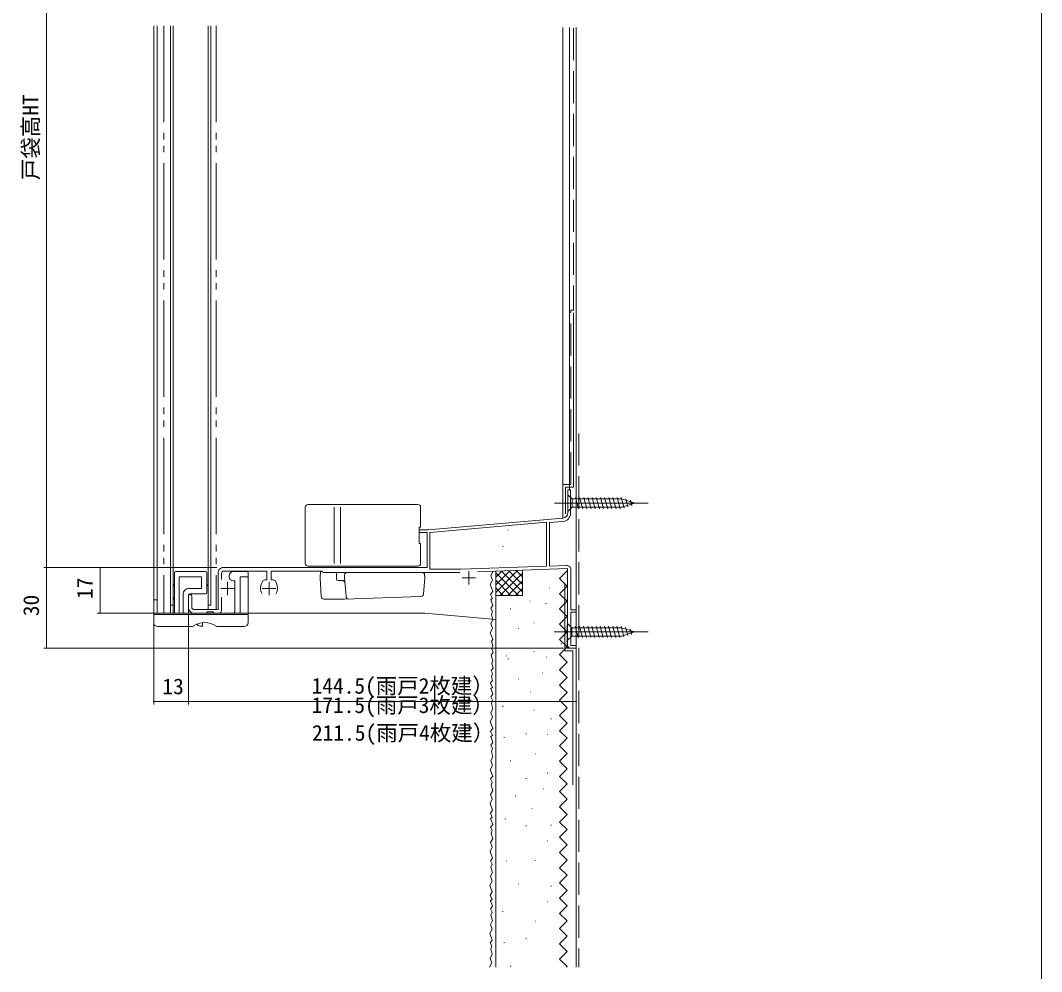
# Model space of a CAD drawing. Units: millimetres, scale not verified. Extents: x -1188 to -148, y -840 to 760.
# Drawn here: x -578.7 to -198, y -208.9 to 145.7 of the extents above; entities that cross this region are included whole.
import ezdxf
from ezdxf.enums import TextEntityAlignment as Align

# ---------------------------------------------------------------- set-up
doc = ezdxf.new("R2010")
doc.units = ezdxf.units.MM
doc.header["$LTSCALE"] = 4
for name, pattern in [('CHAIN2', [12, 9, -1, 1, -1]), ('DASHED3', [4, 3, -1]), ('DOUBLE_CHAIN2', [12.8, 9, -1, 0.6, -0.6, 0.6, -1])]:
    doc.linetypes.add(name, pattern=pattern)
for name, color, linetype, lineweight in [('0-2_YKK_ZWAK', 7, 'Continuous', 9), ('0-3_YKK_D', 6, 'Continuous', 9), ('0-4_YKK_11', 7, 'Continuous', 9), ('0-5_YKK_12', 2, 'Continuous', 9), ('0-6_YSS_K', 3, 'Continuous', 9), ('0-7_YKK_13', 4, 'Continuous', 9)]:
    doc.layers.add(name, color=color, linetype=linetype, lineweight=lineweight)
doc.styles.add('ＭＳ ゴシック', font='')
doc.styles.get('ＭＳ ゴシック').set_extended_font_data('MS Gothic')

msp = doc.modelspace()

# ---------------------------------------------------------------- linework, layer by layer
at = {"layer": '0-2_YKK_ZWAK'}
msp.add_line((-198, 720), (-198, -840), dxfattribs=at)
at = {"layer": '0-3_YKK_D'}
for p, q in [((-568.993, 254.697), (-568.993, -58.307)), ((-505.494, -58.307), (-569.993, -58.307)), ((-568.993, -88.311), (-568.993, -58.307)), ((-548.993, -75.307), (-548.993, -58.307)), ((-516.494, -75.307), (-549.993, -75.307)), ((-515.994, -75.807), (-515.994, -109.307)), ((-515.994, -75.807), (-515.994, -109.307)), ((-528.993, -77.811), (-528.993, -109.307)), ((-376.194, -88.311), (-569.993, -88.311)), ((-371.493, -90.511), (-371.493, -109.307)), ((-528.993, -108.307), (-515.994, -108.307)), ((-371.493, -108.307), (-515.994, -108.307))]:
    msp.add_line(p, q, dxfattribs=at)
for centre, start, end in [((-568.993, -58.307), 90, 270), ((-568.993, -58.307), 90, 270), ((-568.993, -58.307), 270, 90), ((-568.993, -58.307), 270, 90), ((-548.993, -58.307), 90, 270), ((-548.993, -58.307), 270, 90), ((-548.993, -75.307), 90, 270), ((-548.993, -75.307), 270, 90), ((-568.993, -88.311), 90, 270), ((-568.993, -88.311), 270, 90), ((-528.993, -108.307), 0, 180), ((-528.993, -108.307), 180, 0), ((-515.994, -108.307), 0, 180), ((-515.994, -108.307), 0, 180), ((-515.994, -108.307), 180, 0), ((-515.994, -108.307), 180, 0), ((-371.493, -108.307), 0, 180), ((-371.493, -108.307), 180, 0)]:
    msp.add_arc(centre, 0.106, start, end, dxfattribs=at)
at = {"layer": '0-4_YKK_11'}
for p, q in [((-374.594, -29.307), (-374.594, -37.92)), ((-373.594, -29.307), (-374.594, -29.307)), ((-373.594, -38.121), (-373.594, -29.307)), ((-376.42, -39.913), (-426.694, -44.311)), ((-382.494, -41.448), (-425.994, -45.253)), ((-382.494, -57.793), (-382.494, -41.448)), ((-381.494, -41.561), (-376.333, -41.11)), ((-381.494, -57.758), (-381.494, -41.561)), ((-429.994, -44.311), (-429.994, -45.207)), ((-426.694, -44.311), (-429.994, -44.311)), ((-429.994, -45.207), (-426.994, -45.207)), ((-426.994, -45.207), (-426.994, -58.307)), ((-425.994, -45.253), (-425.994, -58.907)), ((-504.994, -60.307), (-504.994, -74.007)), ((-503.694, -62.821), (-503.694, -60.607)), ((-426.994, -58.307), (-502.994, -58.307)), ((-502.694, -59.607), (-486.794, -59.607)), ((-486.794, -59.607), (-486.794, -62.907)), ((-485.194, -59.607), (-466.29, -59.607)), ((-485.194, -62.907), (-485.194, -59.607)), ((-466.29, -59.607), (-465.994, -59.857)), ((-465.994, -59.857), (-465.698, -60.107)), ((-465.698, -60.107), (-414.875, -60.107)), ((-425.994, -58.907), (-414.399, -58.907)), ((-414.399, -58.907), (-382.494, -57.793)), ((-408.235, -59.892), (-374.694, -58.721)), ((-375.047, -57.533), (-381.494, -57.758)), ((-374.694, -58.721), (-374.694, -87.311)), ((-373.494, -74.107), (-373.494, -59.032)), ((-488.474, -63.565), (-489.001, -65.012)), ((-486.794, -62.907), (-487.535, -62.907)), ((-484.454, -62.907), (-485.194, -62.907)), ((-482.987, -65.012), (-483.514, -63.565)), ((-515.994, -68.907), (-515.994, -73.307)), ((-514.794, -73.007), (-514.794, -68.907)), ((-503.694, -74.307), (-503.694, -69.393)), ((-513.994, -75.307), (-504.694, -75.307)), ((-504.994, -74.007), (-513.794, -74.007)), ((-371.493, -74.107), (-373.494, -74.107)), ((-373.494, -75.007), (-371.493, -75.007)), ((-373.494, -87.411), (-373.494, -75.007)), ((-371.493, -75.007), (-371.493, -74.107)), ((-371.493, -87.411), (-373.494, -87.411)), ((-371.493, -88.311), (-371.493, -87.411)), ((-373.694, -88.311), (-371.493, -88.311))]:
    msp.add_line(p, q, dxfattribs=at)
at = {"layer": '0-4_YKK_11', "color": 2}
for p, q in [((-411.494, -59.611), (-411.494, -64.611)), ((-501.494, -63.607), (-501.494, -68.607)), ((-485.994, -63.607), (-485.994, -68.607)), ((-413.994, -62.111), (-408.994, -62.111)), ((-503.994, -66.107), (-498.994, -66.107)), ((-488.494, -66.107), (-483.494, -66.107))]:
    msp.add_line(p, q, dxfattribs=at)
at = {"layer": '0-4_YKK_11'}
for centre, radius, start, end in [((-376.594, -37.92), 2, 274.99997, 0), ((-376.594, -38.121), 3, 274.99997, 0), ((-502.994, -60.307), 2, 89.99997, 180.00002), ((-502.694, -60.607), 1, 89.99997, 180.00002), ((-374.994, -59.032), 1.5, 0, 92), ((-487.535, -63.907), 1, 89.99997, 159.99898), ((-484.454, -63.907), 1, 20.00104, 89.99997), ((-515.394, -68.907), 0.6, 0, 180.00002), ((-485.994, -66.107), 3.2, 160.00023, 218.36641), ((-485.994, -66.107), 3.2, 321.63341, 19.99977), ((-513.994, -73.307), 2, 180.00002, 270), ((-513.794, -73.007), 1, 180.00002, 270), ((-504.694, -74.307), 1, 270, 0), ((-373.694, -87.311), 1, 180.00002, 270)]:
    msp.add_arc(centre, radius, start, end, dxfattribs=at)
at = {"layer": '0-5_YKK_12'}
for p, q in [((-528.993, -75.311), (-528.993, 143.696)), ((-527.693, -75.311), (-527.693, 143.696)), ((-522.693, -72.311), (-522.693, 143.696)), ((-521.693, -72.311), (-521.693, 143.696)), ((-508.693, -72.311), (-508.693, 143.696)), ((-507.693, -72.311), (-507.693, 143.696)), ((-371.493, -88.311), (-371.493, 143.059)), ((-527.693, -70.313), (-528.993, -70.313)), ((-522.693, -75.309), (-522.693, -72.309)), ((-521.693, -72.311), (-522.693, -72.311)), ((-521.693, -75.309), (-521.693, -72.309)), ((-508.693, -72.311), (-508.693, -74.007)), ((-507.693, -72.311), (-508.693, -72.311)), ((-528.993, -75.311), (-427.892, -75.311)), ((-401.493, -77.62), (-427.892, -75.311)), ((-374.793, -88.311), (-374.793, -79.956)), ((-371.493, -88.311), (-374.793, -88.311))]:
    msp.add_line(p, q, dxfattribs=at)
at = {"layer": '0-5_YKK_12', "linetype": 'DOUBLE_CHAIN2'}
for p, q in [((-525.249, 143.696), (-525.249, -75.311)), ((-505.649, 143.696), (-505.649, -74.007))]:
    msp.add_line(p, q, dxfattribs=at)
at = {"layer": '0-6_YSS_K'}
for p, q in [((-376.494, -39.919), (-376.494, 143.035)), ((-373.994, -29.317), (-373.994, 143.035)), ((-371.494, 143.035), (-371.494, 124.697)), ((-371.493, 138.697), (-371.493, 143.059)), ((-371.494, -28.099), (-371.494, 135.409)), ((-372.493, -28.304), (-372.493, 36.696)), ((-372.493, -28.304), (-372.493, 36.696)), ((-375.493, -28.304), (-372.494, -28.304)), ((-375.493, -28.304), (-375.493, -38.304)), ((-375.493, -28.304), (-372.494, -28.304)), ((-375.493, -28.304), (-375.493, -38.304)), ((-387.328, -41.742), (-387.128, -41.742)), ((-396.983, -44.391), (-396.783, -44.391)), ((-398.958, -50.465), (-398.758, -50.465)), ((-371.493, -207.304), (-371.493, -52.346)), ((-401.493, -67.59), (-393.309, -59.406)), ((-401.493, -64.761), (-396.24, -59.508)), ((-401.493, -61.933), (-399.17, -59.611)), ((-401.493, -68.732), (-401.493, -59.692)), ((-401.493, -60.247), (-393.008, -68.732)), ((-399.807, -68.732), (-391.493, -60.418)), ((-399.296, -59.615), (-391.493, -67.418)), ((-396.563, -59.52), (-391.493, -64.59)), ((-393.83, -59.424), (-391.493, -61.762)), ((-391.493, -59.343), (-391.493, -68.732)), ((-377.723, -62.384), (-374.885, -59.546)), ((-401.493, -63.075), (-395.836, -68.732)), ((-398.958, -62.095), (-398.758, -62.095)), ((-396.978, -68.732), (-391.493, -63.247)), ((-377.723, -62.384), (-374.885, -65.221)), ((-375.692, -89.311), (-375.692, -64.311)), ((-401.493, -65.904), (-398.664, -68.732)), ((-394.15, -68.732), (-391.493, -66.075)), ((-381.486, -65.852), (-381.286, -65.852)), ((-377.723, -68.058), (-374.885, -65.221)), ((-377.723, -68.058), (-374.885, -70.896)), ((-401.494, -207.304), (-401.494, -68.732)), ((-391.493, -68.732), (-401.493, -68.732)), ((-388.782, -70.818), (-388.582, -70.818)), ((-382.94, -71.667), (-382.74, -71.667)), ((-377.723, -73.733), (-374.885, -70.896)), ((-396.051, -73.726), (-395.851, -73.726)), ((-377.723, -73.733), (-374.885, -76.57)), ((-402.511, -77.807), (-403.305, -79.196)), ((-403.305, -79.196), (-402.709, -80.983)), ((-387.301, -78.936), (-387.101, -78.936)), ((-377.723, -79.408), (-374.885, -76.57)), ((-377.723, -79.408), (-374.885, -82.245)), ((-402.709, -80.983), (-403.524, -82.613)), ((-393.143, -80.995), (-392.943, -80.995)), ((-377.723, -85.082), (-374.885, -82.245)), ((-375.696, -80.931), (-375.496, -80.931)), ((-403.03, -85.698), (-402.519, -87.402)), ((-377.723, -85.082), (-374.885, -87.92)), ((-377.15, -86.747), (-376.95, -86.747)), ((-402.492, -90.004), (-403.146, -90.985)), ((-403.146, -90.985), (-402.519, -93.077)), ((-397.505, -91.172), (-397.305, -91.172)), ((-387.326, -89.654), (-387.126, -89.654)), ((-377.723, -90.757), (-374.885, -87.92)), ((-377.723, -90.757), (-374.885, -93.595)), ((-375.692, -89.311), (-372.692, -89.311)), ((-372.692, -89.311), (-372.692, -139.311)), ((-396.981, -92.304), (-396.781, -92.304)), ((-382.735, -91.686), (-382.535, -91.686)), ((-377.723, -96.432), (-374.885, -93.595)), ((-402.492, -95.679), (-403.211, -96.756)), ((-384.189, -97.501), (-383.989, -97.501)), ((-377.723, -96.432), (-374.886, -99.269)), ((-393.143, -99.895), (-392.943, -99.895)), ((-377.723, -102.107), (-374.886, -99.269)), ((-377.723, -102.107), (-374.886, -104.944)), ((-388.55, -104.771), (-388.35, -104.771)), ((-377.723, -107.781), (-374.886, -104.944)), ((-398.958, -110.072), (-398.758, -110.072)), ((-398.957, -110.008), (-398.757, -110.008)), ((-377.723, -107.781), (-374.886, -110.619)), ((-387.328, -111.526), (-387.128, -111.526)), ((-377.723, -113.456), (-374.886, -110.619)), ((-377.723, -113.456), (-374.886, -116.293)), ((-403.525, -115.74), (-402.591, -118.166)), ((-380.887, -114.685), (-380.687, -114.685)), ((-377.723, -119.131), (-374.886, -116.293)), ((-402.591, -118.166), (-403.402, -119.383)), ((-403.402, -119.383), (-402.71, -120.939)), ((-398.412, -121.702), (-398.212, -121.702)), ((-390.235, -120.248), (-390.035, -120.248)), ((-382.341, -120.5), (-382.141, -120.5)), ((-377.723, -119.131), (-374.886, -121.968)), ((-377.723, -124.805), (-374.886, -121.968)), ((-377.723, -124.805), (-374.886, -127.643)), ((-386.702, -127.769), (-386.502, -127.769)), ((-377.723, -130.48), (-374.886, -127.643)), ((-396.051, -130.425), (-395.851, -130.425)), ((-377.723, -130.48), (-374.886, -133.317)), ((-403.525, -133.685), (-402.591, -136.111)), ((-390.263, -136.957), (-390.063, -136.957)), ((-382.246, -135.018), (-382.046, -135.018)), ((-377.723, -136.155), (-374.886, -133.317)), ((-377.723, -136.155), (-374.886, -138.992)), ((-383.7, -140.833), (-383.5, -140.833)), ((-377.723, -141.829), (-374.886, -138.992)), ((-394.179, -143.484), (-393.979, -143.484)), ((-377.723, -141.829), (-374.886, -144.667)), ((-388.061, -148.102), (-387.861, -148.102)), ((-377.723, -147.504), (-374.886, -144.667)), ((-377.723, -147.504), (-374.886, -150.341)), ((-398.054, -151.97), (-397.854, -151.97)), ((-377.723, -153.179), (-374.886, -150.341)), ((-403.385, -155.049), (-402.789, -156.24)), ((-390.263, -154.581), (-390.063, -154.581)), ((-380.887, -154.408), (-380.687, -154.408)), ((-377.723, -153.179), (-374.886, -156.016)), ((-377.723, -158.853), (-374.886, -156.016)), ((-402.789, -156.24), (-403.186, -157.431)), ((-403.186, -157.431), (-402.591, -159.416)), ((-377.723, -158.853), (-374.886, -161.691)), ((-382.341, -160.223), (-382.141, -160.223)), ((-377.723, -164.528), (-374.886, -161.691)), ((-403.604, -164.222), (-402.67, -166.648)), ((-377.723, -164.528), (-374.886, -167.366)), ((-377.723, -170.203), (-374.886, -167.366)), ((-397.505, -167.618), (-397.305, -167.618)), ((-386.703, -167.492), (-386.503, -167.492)), ((-377.723, -170.203), (-374.886, -173.04)), ((-377.723, -175.878), (-374.886, -173.04)), ((-393.143, -176.341), (-392.943, -176.341)), ((-380.888, -177.106), (-380.688, -177.106)), ((-377.724, -181.552), (-374.886, -178.715)), ((-377.723, -175.878), (-374.886, -178.715)), ((-377.724, -181.552), (-374.886, -184.39)), ((-398.958, -186.517), (-398.758, -186.517)), ((-382.341, -182.922), (-382.141, -182.922)), ((-377.724, -187.227), (-374.886, -184.39)), ((-386.703, -190.191), (-386.503, -190.191)), ((-377.724, -187.227), (-374.886, -190.064)), ((-377.724, -192.902), (-374.886, -190.064)), ((-402.869, -193.129), (-403.684, -194.759)), ((-377.724, -192.902), (-374.886, -195.739)), ((-403.684, -194.759), (-402.749, -197.185)), ((-402.749, -197.185), (-403.543, -198.177)), ((-390.235, -196.694), (-390.035, -196.694)), ((-377.724, -198.576), (-374.886, -195.739)), ((-398.412, -198.148), (-398.212, -198.148)), ((-377.724, -198.576), (-374.886, -201.414)), ((-377.724, -204.251), (-374.886, -201.414)), ((-377.724, -204.251), (-374.886, -207.088)), ((-396.051, -206.871), (-395.851, -206.871)), ((-375.102, -207.304), (-374.886, -207.088))]:
    msp.add_line(p, q, dxfattribs=at)
at = {"layer": '0-6_YSS_K', "linetype": 'DASHED3'}
for p, q in [((-372.494, 142.788), (-372.494, 37.696)), ((-373.493, 37.696), (-372.494, 37.696)), ((-373.493, 37.696), (-372.494, 37.696)), ((-373.493, -27.304), (-373.493, 37.696)), ((-373.493, -27.304), (-373.493, 37.696)), ((-370.494, -8.304), (-370.494, -207.304)), ((-376.493, -27.304), (-373.494, -27.304)), ((-376.493, -27.304), (-376.493, -38.304)), ((-376.493, -27.304), (-373.494, -27.304)), ((-376.493, -27.304), (-376.493, -38.304))]:
    msp.add_line(p, q, dxfattribs=at)
at = {"layer": '0-6_YSS_K'}
for points in [[(-402.511, -59.862), (-403.305, -61.251), (-402.709, -63.037), (-403.524, -64.668), (-402.59, -67.094), (-403.402, -68.31), (-402.709, -69.867), (-403.305, -70.264), (-402.511, -72.448), (-403.305, -73.44), (-402.709, -74.631), (-403.106, -75.822), (-402.511, -77.807)], [(-403.524, -82.613), (-402.59, -85.039), (-403.03, -85.698)], [(-402.519, -87.402), (-402.915, -88.593), (-402.492, -90.004)], [(-402.519, -93.077), (-402.915, -94.268), (-402.492, -95.679)], [(-403.211, -96.756), (-402.71, -97.758), (-403.107, -98.949), (-402.683, -100.36)], [(-402.683, -100.36), (-403.402, -101.437), (-402.71, -102.994), (-403.305, -103.391), (-402.511, -105.574), (-403.305, -106.567), (-402.71, -107.758), (-403.107, -108.949), (-402.511, -110.934), (-403.305, -112.323), (-402.71, -114.11), (-403.525, -115.74)], [(-402.71, -120.939), (-403.305, -121.336), (-402.511, -123.52), (-403.305, -124.512), (-402.71, -125.703), (-403.107, -126.894), (-402.511, -128.879), (-403.305, -130.269), (-402.71, -132.055), (-403.525, -133.685)], [(-402.591, -136.111), (-403.385, -137.104), (-402.789, -138.295), (-403.186, -139.486), (-402.591, -141.471), (-403.385, -142.86), (-402.789, -144.647), (-403.604, -146.277), (-402.67, -148.703), (-403.481, -149.919), (-402.789, -151.476), (-403.385, -151.873), (-402.591, -154.057), (-403.385, -155.049)], [(-402.591, -159.416), (-403.385, -160.805), (-402.789, -162.592), (-403.604, -164.222)], [(-402.67, -166.648), (-403.464, -167.641), (-402.869, -168.832), (-403.266, -170.023), (-402.67, -172.007), (-403.464, -173.397), (-402.869, -175.183), (-403.684, -176.813), (-402.749, -179.24), (-403.561, -180.456), (-402.869, -182.013), (-403.464, -182.41), (-402.67, -184.593), (-403.464, -185.586), (-402.869, -186.777), (-403.266, -187.968), (-402.67, -189.953), (-403.464, -191.342), (-402.869, -193.129)], [(-403.543, -198.177), (-402.948, -199.368), (-403.345, -200.559)], [(-403.345, -200.559), (-402.749, -202.544), (-403.543, -203.934)], [(-403.543, -203.934), (-402.948, -205.72), (-403.74, -207.304)]]:
    msp.add_lwpolyline(points, dxfattribs=at)
at = {"layer": '0-7_YKK_13'}
for p, q in [((-374.594, -31.206), (-374.594, -37.406)), ((-354.51, -32.756), (-373.044, -32.756)), ((-370.618, -36.406), (-371.743, -32.206)), ((-369.065, -36.406), (-370.19, -32.206)), ((-367.512, -36.406), (-368.637, -32.206)), ((-365.959, -36.406), (-367.084, -32.206)), ((-364.406, -36.406), (-365.532, -32.206)), ((-362.853, -36.406), (-363.979, -32.206)), ((-361.3, -36.406), (-362.426, -32.206)), ((-359.747, -36.406), (-360.873, -32.206)), ((-358.195, -36.406), (-359.32, -32.206)), ((-356.642, -36.406), (-357.767, -32.206)), ((-355.089, -36.406), (-356.214, -32.206)), ((-353.605, -36.148), (-354.661, -32.206)), ((-349.594, -34.306), (-354.51, -32.756)), ((-352.173, -35.696), (-352.987, -32.66)), ((-350.741, -35.245), (-351.29, -33.195)), ((-472.494, -35.811), (-472.494, -56.811)), ((-471.494, -34.811), (-430.494, -34.811)), ((-461.647, -56.811), (-461.647, -35.811)), ((-459.311, -56.811), (-459.311, -35.811)), ((-429.494, -35.811), (-429.494, -43.311)), ((-374.594, -37.406), (-373.044, -35.856)), ((-373.044, -35.856), (-354.51, -35.856)), ((-349.594, -34.306), (-354.51, -35.856)), ((-429.994, -43.311), (-429.494, -43.311)), ((-429.994, -43.311), (-429.994, -49.311)), ((-429.994, -49.311), (-429.494, -49.311)), ((-429.494, -49.311), (-429.494, -56.811)), ((-521.193, -60.311), (-521.193, -75.311)), ((-509.693, -59.811), (-520.693, -59.811)), ((-509.193, -60.311), (-509.193, -67.611)), ((-494.293, -59.811), (-499.293, -59.811)), ((-493.793, -60.311), (-493.793, -78.811)), ((-471.494, -57.811), (-430.494, -57.811)), ((-466.762, -59.607), (-466.893, -62.107)), ((-429.041, -58.307), (-465.745, -58.307)), ((-460.893, -62.107), (-460.84, -60.589)), ((-428.984, -60.107), (-460.34, -60.107)), ((-427.998, -60.107), (-427.893, -62.107)), ((-519.493, -61.811), (-519.493, -75.311)), ((-511.193, -61.811), (-519.493, -61.811)), ((-511.193, -61.811), (-511.193, -66.111)), ((-500.793, -61.811), (-500.793, -61.311)), ((-499.293, -63.311), (-498.793, -63.311)), ((-498.793, -63.311), (-498.793, -74.811)), ((-466.893, -62.107), (-466.523, -69.159)), ((-460.875, -62.624), (-460.893, -62.107)), ((-458.722, -63.107), (-460.375, -63.107)), ((-457.893, -62.107), (-457.798, -61.02)), ((-457.278, -69.137), (-457.893, -62.107)), ((-517.993, -68.111), (-517.993, -75.311)), ((-511.193, -66.111), (-515.993, -66.111)), ((-509.693, -68.111), (-515.493, -68.111)), ((-515.993, -68.611), (-515.993, -75.311)), ((-465.525, -70.107), (-457.893, -70.107)), ((-457.893, -70.107), (-429.387, -69.111)), ((-493.793, -75.311), (-528.993, -75.311)), ((-528.993, -75.311), (-528.993, -78.811)), ((-528.993, -75.811), (-493.793, -75.811)), ((-508.893, -74.811), (-509.393, -75.311)), ((-506.893, -74.811), (-508.893, -74.811)), ((-506.893, -74.811), (-506.393, -75.311)), ((-374.694, -79.211), (-373.144, -80.761)), ((-374.694, -79.211), (-374.694, -85.411)), ((-514.493, -80.311), (-527.493, -80.311)), ((-495.293, -80.311), (-505.493, -80.311)), ((-354.61, -80.761), (-373.144, -80.761)), ((-373.144, -80.761), (-373.144, -83.861)), ((-370.718, -84.411), (-371.843, -80.211)), ((-369.165, -84.411), (-370.29, -80.211)), ((-367.612, -84.411), (-368.737, -80.211)), ((-366.059, -84.411), (-367.184, -80.211)), ((-364.506, -84.411), (-365.632, -80.211)), ((-362.953, -84.411), (-364.079, -80.211)), ((-361.4, -84.411), (-362.526, -80.211)), ((-359.847, -84.411), (-360.973, -80.211)), ((-358.294, -84.411), (-359.42, -80.211)), ((-356.742, -84.411), (-357.867, -80.211)), ((-355.189, -84.411), (-356.314, -80.211)), ((-353.705, -84.152), (-354.761, -80.211)), ((-349.694, -82.311), (-354.61, -80.761)), ((-349.694, -82.311), (-354.61, -83.861)), ((-352.273, -83.701), (-353.087, -80.665)), ((-350.841, -83.249), (-351.39, -81.199)), ((-374.694, -85.411), (-373.144, -83.861)), ((-373.144, -83.861), (-354.61, -83.861))]:
    msp.add_line(p, q, dxfattribs=at)
at = {"layer": '0-7_YKK_13', "linetype": 'CHAIN2'}
for p, q in [((-379.594, -34.306), (-344.594, -34.306)), ((-379.694, -82.311), (-344.694, -82.311))]:
    msp.add_line(p, q, dxfattribs=at)
at = {"layer": '0-7_YKK_13'}
for points in [[(-374.594, -31.206), (-373.044, -32.756), (-373.044, -35.856)], [(-493.793, -61.811), (-496.793, -61.811), (-496.793, -75.311)], [(-428.426, -68.199), (-427.893, -62.107), (-427.988, -61.02)], [(-510.793, -78.854), (-510.793, -80.111), (-511.793, -80.111)]]:
    msp.add_lwpolyline(points, dxfattribs=at)
for centre, radius, start, end in [((-471.494, -35.811), 1, 90, 180), ((-430.494, -35.811), 1, 0, 90), ((-471.494, -56.811), 1, 180, 270), ((-430.494, -56.811), 1, 270, 0), ((-520.693, -60.311), 0.5, 90, 180), ((-509.693, -60.311), 0.5, 0, 90), ((-499.293, -61.311), 1.5, 90, 180), ((-494.293, -60.311), 0.5, 0, 90), ((-460.34, -60.607), 0.5, 90, 178), ((-456.802, -61.107), 1, 90, 175), ((-428.984, -61.107), 1, 5, 90), ((-521.193, -64.811), 0.3, 90, 270), ((-509.193, -64.811), 0.3, 270, 90), ((-499.293, -61.811), 1.5, 180, 270), ((-460.375, -62.607), 0.5, 182, 270), ((-458.722, -64.107), 1, 5, 90), ((-515.993, -68.111), 2, 90, 180), ((-515.493, -68.611), 0.5, 90, 180), ((-509.693, -67.611), 0.5, 270, 0), ((-429.422, -68.112), 1, 272, 355), ((-521.193, -69.811), 0.3, 90, 270), ((-465.525, -69.107), 1, 183, 270), ((-456.282, -69.05), 1, 185, 272), ((-499.293, -74.811), 0.5, 270, 0), ((-527.493, -78.811), 1.5, 180, 270), ((-509.993, -86.311), 7.5, 53.1301, 126.86989), ((-511.793, -79.111), 1, 193.38, 270), ((-495.293, -78.811), 1.5, 270, 0)]:
    msp.add_arc(centre, radius, start, end, dxfattribs=at)

# ---------------------------------------------------------------- texts
at = {"layer": '0-3_YKK_D', "color": 4, "style": 'ＭＳ ゴシック'}
for s, p in [('戸袋高HT', (-570.176, 86.122)), ('17', (-549.993, -70.023)), ('30', (-569.993, -76.44))]:
    msp.add_text(s, height=5.865, rotation=90, dxfattribs=at).set_placement(p, align=Align.BOTTOM_LEFT)
for s, p in [('144.5(雨戸2枚建）', (-470.131, -107.094)), ('13', (-525.734, -107.307)), ('171.5(雨戸3枚建）', (-470.131, -114.307)), ('211.5(雨戸4枚建）', (-469.973, -124.642))]:
    msp.add_text(s, height=5.865, dxfattribs=at).set_placement(p, align=Align.BOTTOM_LEFT)

doc.saveas('drawing.dxf')
